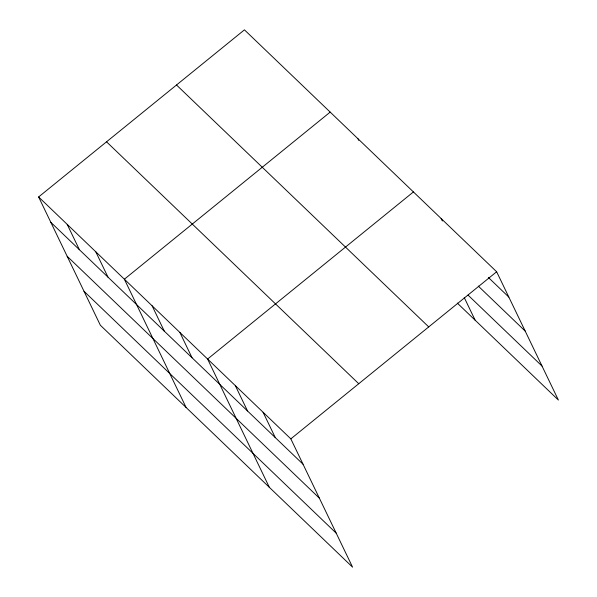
<?xml version="1.0" encoding="UTF-8"?>
<svg xmlns="http://www.w3.org/2000/svg" width="597" height="597" viewBox="0 0 597 597"><rect width="100%" height="100%" fill="white"/><g stroke="black" fill="none" stroke-linecap="round" stroke-linejoin="round"><path stroke-width="0.9" d="M38.618 196.958L290.836 438.87L352.566 567.15L100.356 325.238L38.618 196.958L244.434 29.85L496.644 271.762L558.382 400.042L457.317 303.104M330.186 112.102L124.37 279.209L186.107 407.49M413.415 191.935L207.599 359.043L269.337 487.316M290.836 438.87L496.644 271.762M488.361 277.463L508.838 297.105M478.287 286.09L525.188 331.074M468.048 295.112L542.031 366.073M176.511 84.998L428.728 326.91M106.535 141.81L358.752 383.729M50.812 222.3L303.03 464.212M67.162 256.27L319.38 498.182M84.005 291.269L336.223 533.181M441.161 218.547L442.34 220.994M464.25 297.56L475.152 320.208M357.924 138.713L358.715 140.347M263.09 412.266L275.284 437.601M235.345 385.655L247.539 410.99M179.861 332.432L192.055 357.767M152.116 305.821L164.309 331.163M95.789 251.792L107.982 277.135M67.2 224.375L79.401 249.718"/></g></svg>
